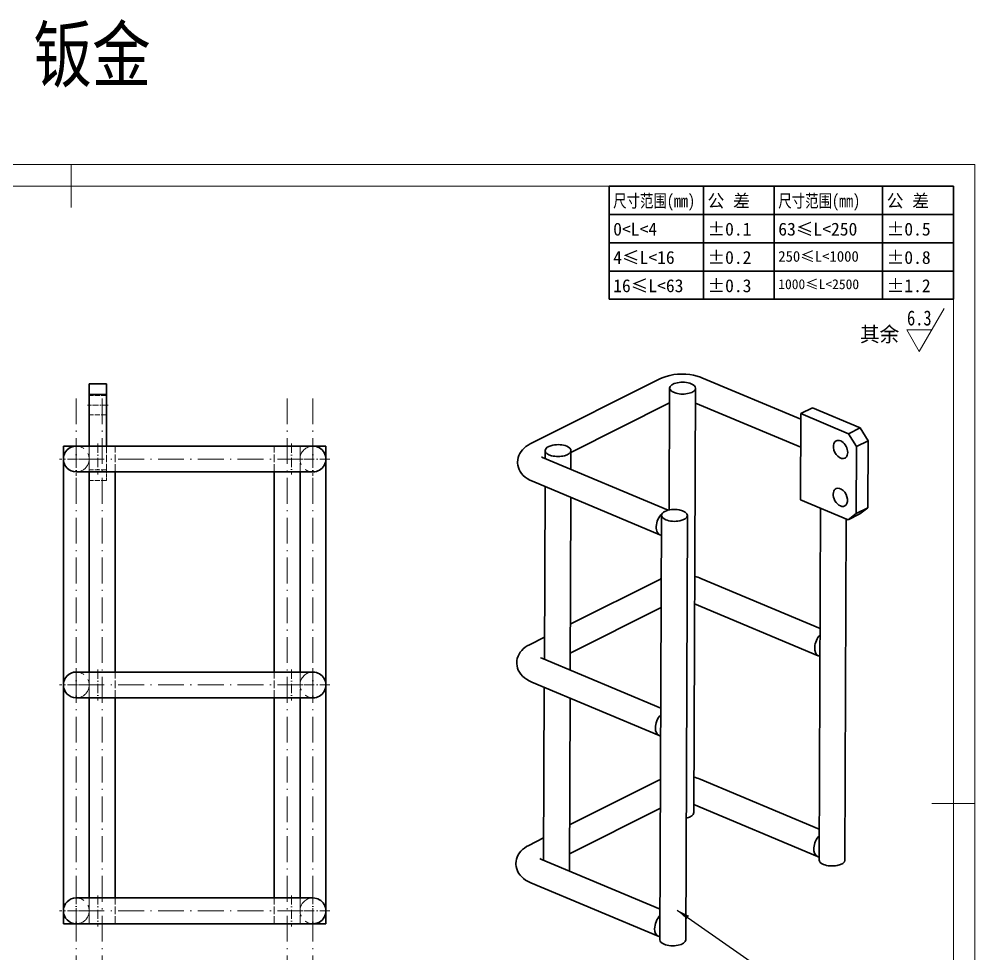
# Model space of a CAD drawing. Header units: millimetres. Extents: x -15766 to 80009, y -9701 to 15159.
# Drawn here: x -10202.9 to -9758.7, y 6972 to 7406.4 of the extents above; entities that cross this region are included whole.
import ezdxf
from ezdxf.enums import TextEntityAlignment as Align

# ---------------------------------------------------------------- set-up
doc = ezdxf.new("R2010")
doc.units = ezdxf.units.MM
for name, pattern in [('AM_ISO08W050x2', [9, 6, -0.75, 1.5, -0.75]), ('DASHDOT', [18.5, 12, -3, 0.5, -3]), ('DASHED', [15, 12, -3]), ('HIDDEN-HOKUTO_1', [2, 1, -1])]:
    doc.linetypes.add(name, pattern=pattern)
for name, color, linetype, lineweight in [('AM_HID', 1, 'HIDDEN-HOKUTO_1', 18), ('AM_VIS', 7, 'Continuous', 18), ('CDRAFT0', 7, 'Continuous', 18), ('CENTER', 2, 'AM_ISO08W050x2', 15), ('DIM', 253, 'Continuous', 20), ('title_frame', 7, 'Continuous', 18), ('word_dim', 9, 'Continuous', 18), ('尺寸线层', 3, 'Continuous', 18), ('粗实线层', 7, 'Continuous', 35), ('粗实线层_1', 7, 'Continuous', 15)]:
    doc.layers.add(name, color=color, linetype=linetype, lineweight=lineweight)
doc.styles.add('DIM', font='', dxfattribs={"width": 0.8})
doc.styles.get('DIM').set_extended_font_data('NSimSun')
doc.dimstyles.new('1-2', dxfattribs={"dimscale": 2, "dimtxt": 3.5, "dimasz": 3, "dimexe": 1, "dimexo": 0, "dimgap": 1, "dimtad": 1, "dimdsep": 46, "dimtxsty": 'DIM', "dimblk": 'OPEN', "dimcen": 0, "dimdle": 6, "dimclrd": 256, "dimclre": 256, "dimclrt": 3, "dimazin": 2, "dimtfac": 0.707107, "dimtmove": 0, "dimatfit": 3, "dimfxl": 0, "dimfrac": 2, "dimtolj": 1, "dimarcsym": 0})

# ---------------------------------------------------------------- blocks, each defined once
blk = doc.blocks.new('A$C71E12768')
at = {"layer": 'AM_VIS', "color": 7, "lineweight": 35}
for p, q in [((-92.77, 22.91), (-153.3, -7.44)), ((-27.59, 4.01), (-73.63, 23.34)), ((-88.52, 18.5), (-88.75, -38.16)), ((-76.52, 18.45), (-77.3, -178.83)), ((-88.55, 11.6), (-134.37, -11.37)), ((-27.64, -8.98), (-76.55, 11.56)), ((0, 0), (-22.2, 9.32)), ((-27.58, 6.62), (-27.74, -33.36)), ((-5.38, -2.7), (-27.58, 6.62)), ((-1.82, -39.8), (-1.7, -8.69)), ((3.56, -37.1), (3.68, -6)), ((-89.23, -38.27), (-147.62, -13.75)), ((-93.06, -49.68), (-152.26, -24.82)), ((-146.43, -27.26), (-146.75, -107.58)), ((-134.45, -32.3), (-134.77, -112.61)), ((-5.54, -42.69), (-27.74, -33.36)), ((-18.43, -37.28), (-19.07, -200.84)), ((-92.28, -40.65), (-93.06, -237.93)), ((-80.28, -40.7), (-81.06, -237.98)), ((-6.45, -42.31), (-7.07, -200.89)), ((-93.14, -70.4), (-134.69, -91.23)), ((-18.65, -93.21), (-74, -69.96)), ((-92.45, -83.48), (-134.74, -104.68)), ((-19.45, -105.89), (-76.92, -81.75)), ((-92.63, -130.31), (-147.99, -107.06)), ((-93.43, -142.98), (-152.63, -118.12)), ((-146.8, -120.57), (-147.12, -200.89)), ((-134.82, -125.6), (-135.14, -205.92)), ((-93.51, -163.71), (-135.06, -184.54)), ((-19.02, -186.52), (-74.37, -163.27)), ((-92.82, -176.78), (-135.11, -197.99)), ((-19.82, -199.2), (-77.29, -175.06)), ((-93, -223.61), (-148.36, -200.37)), ((-93.8, -236.29), (-153, -211.43))]:
    blk.add_line(p, q, dxfattribs=at)
at = {"layer": 'AM_VIS', "color": 7, "lineweight": 35, "ltscale": 0.150483}
for p, q in [((-22.2, 9.32), (-27.58, 6.62)), ((-1.7, -8.69), (3.68, -6)), ((-1.82, -39.8), (3.56, -37.1))]:
    blk.add_line(p, q, dxfattribs=at)
at = {"layer": 'AM_VIS', "color": 7, "lineweight": 35, "ltscale": 0.150484}
for p, q in [((-5.38, -2.7), (0, 0)), ((-5.54, -42.69), (-0.16, -39.99))]:
    blk.add_line(p, q, dxfattribs=at)
at = {"layer": 'AM_VIS', "color": 7, "lineweight": 35, "ltscale": 0.175938}
blk.add_line((3.68, -6), (0, 0), dxfattribs=at)
at = {"layer": 'AM_VIS', "color": 7, "lineweight": 35, "ltscale": 0.175935}
blk.add_line((-1.7, -8.69), (-5.38, -2.7), dxfattribs=at)
at = {"layer": 'AM_VIS', "color": 7, "lineweight": 35, "ltscale": 0.094187}
blk.add_line((-146.37, -10.5), (-146.38, -14.27), dxfattribs=at)
at = {"layer": 'AM_VIS', "color": 7, "lineweight": 35, "ltscale": 0.218776}
blk.add_line((-134.37, -10.55), (-134.4, -19.3), dxfattribs=at)
at = {"layer": 'AM_VIS', "color": 7, "lineweight": 35, "ltscale": 0.014613}
blk.add_line((-147.62, -13.75), (-148.14, -13.48), dxfattribs=at)
at = {"layer": 'AM_VIS', "color": 7, "lineweight": 35, "ltscale": 0.117716}
blk.add_line((-1.82, -39.8), (-5.54, -42.69), dxfattribs=at)
at = {"layer": 'AM_VIS', "color": 7, "lineweight": 35, "ltscale": 0.117714}
blk.add_line((3.56, -37.1), (-0.16, -39.99), dxfattribs=at)
at = {"layer": 'AM_VIS', "color": 7, "lineweight": 35, "ltscale": 0.194698}
for p, q in [((-146.71, -97.26), (-153.67, -100.75)), ((-147.08, -190.57), (-154.04, -194.06))]:
    blk.add_line(p, q, dxfattribs=at)
at = {"layer": 'AM_VIS', "color": 7, "lineweight": 35, "ltscale": 0.014614}
for p, q in [((-147.99, -107.06), (-148.51, -106.79)), ((-148.36, -200.37), (-148.88, -200.1))]:
    blk.add_line(p, q, dxfattribs=at)
at = {"layer": 'AM_VIS', "color": 7, "lineweight": 35}
for points in [[(-92.77, 22.91), (-91.49, 23.48), (-90.12, 23.97), (-88.41, 24.42), (-86.65, 24.75), (-84.86, 24.94), (-83.07, 25.02), (-81.03, 24.97), (-79.19, 24.79), (-77.42, 24.5), (-75.7, 24.07), (-74.24, 23.59), (-73.63, 23.34)], [(-159.21, -15.85), (-159.14, -14.82), (-158.95, -13.82), (-158.62, -12.82), (-158.16, -11.86), (-157.56, -10.91), (-156.91, -10.12), (-156.16, -9.36), (-155.3, -8.66), (-154.29, -7.98), (-153.3, -7.44)], [(-152.26, -24.82), (-153.5, -24.23), (-154.71, -23.52), (-155.67, -22.82), (-156.54, -22.05), (-157.31, -21.18), (-157.95, -20.27), (-158.48, -19.27), (-158.84, -18.33), (-159.09, -17.31), (-159.2, -16.32), (-159.21, -15.85)], [(-159.58, -109.16), (-159.51, -108.13), (-159.32, -107.13), (-158.99, -106.13), (-158.53, -105.16), (-157.93, -104.22), (-157.28, -103.42), (-156.53, -102.67), (-155.67, -101.96), (-154.66, -101.29), (-153.67, -100.75)], [(-152.63, -118.12), (-153.87, -117.54), (-155.08, -116.83), (-156.04, -116.13), (-156.91, -115.35), (-157.68, -114.49), (-158.32, -113.58), (-158.85, -112.58), (-159.21, -111.64), (-159.46, -110.61), (-159.57, -109.63), (-159.58, -109.16)], [(-159.95, -202.47), (-159.88, -201.43), (-159.69, -200.44), (-159.36, -199.44), (-158.9, -198.47), (-158.29, -197.52), (-157.65, -196.73), (-156.9, -195.98), (-156.03, -195.27), (-155.02, -194.6), (-154.04, -194.06)], [(-153, -211.43), (-154.24, -210.85), (-155.45, -210.14), (-156.41, -209.44), (-157.28, -208.66), (-158.05, -207.8), (-158.69, -206.89), (-159.22, -205.89), (-159.57, -204.95), (-159.83, -203.92), (-159.94, -202.93), (-159.95, -202.47)]]:
    blk.add_lwpolyline(points, dxfattribs=at)
for centre, radius, start, end in [((-86, -84.64), 15.93, 113.6625, 116.6074), ((-81.58, -88.22), 19.77, 67.4491, 76.2143), ((-86.37, -177.95), 15.93, 113.6625, 116.6074), ((-81.95, -181.53), 19.77, 67.4491, 76.2143)]:
    blk.add_arc(centre, radius, start, end, dxfattribs=at)
for centre, major_axis, ratio, start_param, end_param in [((-82.52, 18.48), (-6, 0.02), 0.458571, 0, 3.141593), ((-82.52, 18.48), (-6, 0.02), 0.458571, 3.976466, 6.283185), ((-82.52, 18.48), (-6, 0.02), 0.458571, 3.141593, 3.976466), ((-140.37, -10.53), (-6, 0.02), 0.458571, 3.976466, 6.283185), ((-140.37, -10.53), (-6, 0.02), 0.458571, 3.141593, 3.976466), ((-9.12, -10.03), (2.02, -4.02), 0.658683, 3.141493, 6.283086), ((-9.12, -10.03), (2.02, -4.02), 0.658683, 0.415415, 3.141493), ((-140.37, -10.53), (-6, 0.02), 0.458571, 0, 3.141593), ((-9.12, -10.03), (2.02, -4.02), 0.658683, 6.283086, 6.698601), ((-9.2, -32.25), (-2.02, 4.02), 0.658683, 6.283064, 7.698601), ((-9.2, -32.25), (-2.02, 4.02), 0.658683, 3.141471, 6.283064), ((-9.2, -32.25), (-2.02, 4.02), 0.658683, 1.415415, 3.141471), ((-90.74, -44.14), (2.32, 5.53), 0.596531, 0.801745, 3.141503), ((-86.28, -40.68), (-6, 0.02), 0.458571, 5.547262, 6.283185), ((-86.28, -40.68), (-6, 0.02), 0.458571, 3.141593, 5.547262), ((-86.28, -40.68), (-6, 0.02), 0.458571, 0, 0.834873), ((-86.28, -40.68), (-6, 0.02), 0.458571, 0.834873, 3.141593), ((-90.74, -44.14), (2.32, 5.53), 0.596531, 3.141503, 3.353913), ((-17.12, -100.36), (2.32, 5.53), 0.596531, 1.003938, 3.141503), ((-17.12, -100.36), (2.32, 5.53), 0.596531, 3.141503, 3.353913), ((-91.11, -137.45), (2.32, 5.53), 0.596531, 1.003938, 2.178963), ((-91.11, -137.45), (2.32, 5.53), 0.596531, 2.178963, 3.141503), ((-91.11, -137.45), (2.32, 5.53), 0.596531, 3.141503, 3.353913), ((-83.3, -178.8), (-6, 0.02), 0.458571, 1.99639, 3.141593), ((-17.49, -193.67), (2.32, 5.53), 0.596531, 1.003938, 3.141503), ((-17.49, -193.67), (2.32, 5.53), 0.596531, 3.141503, 3.353913), ((-13.07, -200.86), (-6, 0.02), 0.458571, 0, 0.834873), ((-13.07, -200.86), (-6, 0.02), 0.458571, 0.834873, 3.141593), ((-91.48, -230.76), (2.32, 5.53), 0.596531, 1.003938, 2.178963), ((-91.48, -230.76), (2.32, 5.53), 0.596531, 2.178963, 3.141503), ((-91.48, -230.76), (2.32, 5.53), 0.596531, 3.141503, 3.353913), ((-87.06, -237.96), (-6, 0.02), 0.458571, 0, 0.834873), ((-87.06, -237.96), (-6, 0.02), 0.458571, 0.834873, 3.141593)]:
    blk.add_ellipse(centre, major_axis=major_axis, ratio=ratio, start_param=start_param, end_param=end_param, dxfattribs=at)
blk = doc.blocks.new('*X1245')
at = {"layer": 'CDRAFT0'}
for p, q in [((420, 297), (0, 297)), ((420, 0), (420, 297))]:
    blk.add_line(p, q, dxfattribs=at)
at = {"layer": '粗实线层_1'}
for p, q in [((210, 297), (210, 287)), ((415, 292), (25, 292)), ((415, 5), (415, 292)), ((420, 148.5), (410, 148.5))]:
    blk.add_line(p, q, dxfattribs=at)
blk = doc.blocks.new('自由公差_1')
at = {"layer": '粗实线层'}
for p, q in [((-80, 0), (0, 0)), ((-80, 0), (-80, -26.3)), ((-58.08, 0), (-58.08, -26.3)), ((-41.64, 0), (-41.64, -26.3)), ((-16.44, 0), (-16.44, -26.3)), ((0, 0), (0, -26.3)), ((-80, -6.58), (0, -6.58)), ((-80, -13.15), (0, -13.15)), ((-80, -19.73), (0, -19.73)), ((-80, -26.3), (0, -26.3))]:
    blk.add_line(p, q, dxfattribs=at)
at = {"layer": '尺寸线层', "linetype": 'Continuous', "attachment_point": 1, "line_spacing_factor": 0.9}
for s, insert, char_height, width in [('{\\W0.8;尺寸范围(mm)}', (-79.04, -1.92), 3, 22.6032), ('公 差', (-57.12, -1.92), 3, 22.6032), ('{\\W0.8;尺寸范围(mm)}', (-40.68, -1.92), 3, 22.6032), ('公 差', (-15.48, -1.92), 3, 22.6032), ('0<L<4', (-79.04, -8.49), 3, 22.6032), ('%%P0.1', (-57.12, -8.49), 3, 12.7119), ('63≤L<250', (-40.68, -8.49), 3, 22.6032), ('%%P0.5', (-15.48, -8.49), 3, 12.5771), ('4≤L<16', (-79.04, -15.07), 3, 22.6032), ('%%P0.2', (-57.12, -15.07), 3, 12.4769), ('250≤L<1000', (-40.68, -15.07), 2.5, 22.6032), ('%%P0.8', (-15.48, -15.07), 3, 13.0759), ('16≤L<63', (-79.04, -21.64), 3, 22.6032), ('%%P0.3', (-57.12, -21.64), 3, 12.7119), ('1000≤L<2500', (-40.68, -21.64), 2.3, 22.6032), ('%%P1.2', (-15.48, -21.64), 3, 12.8764)]:
    blk.add_mtext(s, dxfattribs=dict(at, insert=insert, char_height=char_height, width=width))
blk = doc.blocks.new('_OPEN')
at = {"color": 0, "linetype": 'ByBlock', "lineweight": -2}
for p, q in [((-1, 0.166667), (0, 0)), ((-1, -0.166667), (0, 0)), ((0, 0), (-1, 0))]:
    blk.add_line(p, q, dxfattribs=at)

msp = doc.modelspace()

# ---------------------------------------------------------------- linework, layer by layer
at = {"layer": 'AM_HID', "color": 1, "linetype": 'DASHED', "lineweight": 13, "ltscale": 0.2}
for p, q in [((-10162.29378, 7231.96346), (-10170.29378, 7231.96346)), ((-10162.29378, 7231.46346), (-10170.29378, 7231.46346)), ((-10162.29378, 7231.46346), (-10170.29378, 7231.46346)), ((-10162.29378, 7222.46346), (-10170.29378, 7222.46346)), ((-10162.29378, 7222.46346), (-10170.29378, 7222.46346)), ((-10162.29378, 7196.96346), (-10170.29378, 7196.96346)), ((-10162.29378, 7196.96346), (-10170.29378, 7196.96346)), ((-10162.29378, 7191.96346), (-10170.29378, 7191.96346))]:
    msp.add_line(p, q, dxfattribs=at)
at = {"layer": 'AM_HID', "color": 1, "linetype": 'DASHED', "lineweight": 13, "ltscale": 0.15}
for p, q in [((-10170.29378, 7201.96346), (-10170.29378, 7207.96346)), ((-10072.29378, 7201.96346), (-10072.29378, 7207.96346)), ((-10170.29378, 7195.96346), (-10170.29378, 7201.96346)), ((-10072.29378, 7195.96346), (-10072.29378, 7201.96346)), ((-10170.29378, 7096.96346), (-10170.29378, 7102.96346)), ((-10072.29378, 7096.96346), (-10072.29378, 7102.96346)), ((-10170.29378, 7090.96346), (-10170.29378, 7096.96346)), ((-10072.29378, 7090.96346), (-10072.29378, 7096.96346)), ((-10170.29378, 6991.96346), (-10170.29378, 6997.96346)), ((-10072.29378, 6991.96346), (-10072.29378, 6997.96346)), ((-10170.29378, 6985.96346), (-10170.29378, 6991.96346)), ((-10072.29378, 6985.96346), (-10072.29378, 6991.96346)), ((-10176.29378, 6985.96346), (-10170.29378, 6985.96346)), ((-10072.29378, 6985.96346), (-10066.29378, 6985.96346))]:
    msp.add_line(p, q, dxfattribs=at)
at = {"layer": 'AM_HID', "color": 1, "linetype": 'DASHED', "lineweight": 13}
msp.add_line((-10170.29378, 6985.96346), (-10170.29378, 7207.96346), dxfattribs=at)
at = {"layer": 'AM_HID', "color": 1, "linetype": 'DASHED', "lineweight": 13, "ltscale": 0.275}
for p, q in [((-10170.29378, 7207.96346), (-10170.29378, 7196.96346)), ((-10162.29378, 7207.96346), (-10162.29378, 7196.96346))]:
    msp.add_line(p, q, dxfattribs=at)
at = {"layer": 'AM_HID', "color": 1, "linetype": 'DASHED', "lineweight": 13, "ltscale": 0.3}
for p, q in [((-10158.29378, 7195.96346), (-10158.29378, 7207.96346)), ((-10084.29378, 7195.96346), (-10084.29378, 7207.96346)), ((-10072.29378, 7195.96346), (-10072.29378, 7207.96346)), ((-10158.29378, 7090.96346), (-10158.29378, 7102.96346)), ((-10084.29378, 7090.96346), (-10084.29378, 7102.96346)), ((-10072.29378, 7090.96346), (-10072.29378, 7102.96346)), ((-10158.29378, 6985.96346), (-10158.29378, 6997.96346)), ((-10084.29378, 6985.96346), (-10084.29378, 6997.96346)), ((-10072.29378, 6985.96346), (-10072.29378, 6997.96346)), ((-10170.29378, 6985.96346), (-10158.29378, 6985.96346)), ((-10084.29378, 6985.96346), (-10072.29378, 6985.96346))]:
    msp.add_line(p, q, dxfattribs=at)
at = {"layer": 'AM_HID', "color": 1, "linetype": 'DASHED', "lineweight": 13, "ltscale": 0.125}
for p, q in [((-10170.29378, 7196.96346), (-10170.29378, 7191.96346)), ((-10162.29378, 7196.96346), (-10162.29378, 7191.96346))]:
    msp.add_line(p, q, dxfattribs=at)
at = {"layer": 'AM_HID', "color": 1, "linetype": 'DASHED', "lineweight": 13, "ltscale": 0.00065918}
for p, q in [((-10176.32014, 6985.96346), (-10176.29378, 6985.96346)), ((-10066.29378, 6985.96346), (-10066.26741, 6985.96346))]:
    msp.add_line(p, q, dxfattribs=at)
at = {"layer": 'AM_HID', "color": 1, "linetype": 'DASHED', "lineweight": 13}
for centre, start, end in [((-10176.29378, 7201.96346), 269.9999975, 90.0000025), ((-10066.29378, 7201.96346), 90.0000025, 269.9999975), ((-10176.29378, 7096.96346), 269.9999975, 90.0000025), ((-10066.29378, 7096.96346), 90.0000025, 269.9999975), ((-10176.29378, 6991.96346), 269.9999975, 90.0000025), ((-10066.29378, 6991.96346), 90.0000025, 269.9999975)]:
    msp.add_arc(centre, 6, start, end, dxfattribs=at)
at = {"layer": 'AM_VIS', "color": 7, "lineweight": 35, "ltscale": 0.125}
for p, q in [((-10170.29378, 7231.96346), (-10170.29378, 7236.96346)), ((-10162.29378, 7231.96346), (-10162.29378, 7236.96346))]:
    msp.add_line(p, q, dxfattribs=at)
at = {"layer": 'AM_VIS', "color": 7, "lineweight": 35, "ltscale": 0.2}
for p, q in [((-10162.29378, 7236.96346), (-10170.29378, 7236.96346)), ((-10162.29378, 7231.96346), (-10170.29378, 7231.96346))]:
    msp.add_line(p, q, dxfattribs=at)
at = {"layer": 'AM_VIS', "color": 7, "lineweight": 35}
for p, q in [((-10170.29378, 7231.96346), (-10170.29378, 7207.96346)), ((-10162.29378, 7231.96346), (-10162.29378, 7207.96346)), ((-10182.29378, 6985.96346), (-10182.29378, 7207.96346)), ((-10166.29378, 7207.96346), (-10076.29378, 7207.96346)), ((-10060.29378, 6985.96346), (-10060.29378, 7207.96346)), ((-10170.29378, 7102.96346), (-10170.29378, 7195.96346)), ((-10166.29378, 7195.96346), (-10076.29378, 7195.96346)), ((-10158.29378, 7102.96346), (-10158.29378, 7195.96346)), ((-10084.29378, 7102.96346), (-10084.29378, 7195.96346)), ((-10072.29378, 7102.96346), (-10072.29378, 7195.96346)), ((-10072.29378, 7102.96346), (-10072.29378, 7195.96346)), ((-10166.29378, 7102.96346), (-10076.29378, 7102.96346)), ((-10170.29378, 6997.96346), (-10170.29378, 7090.96346)), ((-10166.29378, 7090.96346), (-10076.29378, 7090.96346)), ((-10158.29378, 6997.96346), (-10158.29378, 7090.96346)), ((-10084.29378, 6997.96346), (-10084.29378, 7090.96346)), ((-10072.29378, 6997.96346), (-10072.29378, 7090.96346)), ((-10072.29378, 6997.96346), (-10072.29378, 7090.96346)), ((-10166.29378, 6997.96346), (-10076.29378, 6997.96346)), ((-10166.29378, 6985.96346), (-10076.29378, 6985.96346))]:
    msp.add_line(p, q, dxfattribs=at)
at = {"layer": 'AM_VIS', "color": 7, "lineweight": 35, "ltscale": 0.15}
for p, q in [((-10182.29378, 7207.96346), (-10176.29378, 7207.96346)), ((-10176.29378, 7207.96346), (-10170.29378, 7207.96346)), ((-10072.29378, 7207.96346), (-10066.29378, 7207.96346)), ((-10066.29378, 7207.96346), (-10060.29378, 7207.96346))]:
    msp.add_line(p, q, dxfattribs=at)
at = {"layer": 'AM_VIS', "color": 7, "lineweight": 35, "ltscale": 0.25}
for p, q in [((-10166.29378, 7207.96346), (-10176.29378, 7207.96346)), ((-10066.29378, 7207.96346), (-10076.29378, 7207.96346)), ((-10166.29378, 7195.96346), (-10176.29378, 7195.96346)), ((-10066.29378, 7195.96346), (-10076.29378, 7195.96346)), ((-10166.29378, 7102.96346), (-10176.29378, 7102.96346)), ((-10066.29378, 7102.96346), (-10076.29378, 7102.96346)), ((-10166.29378, 7090.96346), (-10176.29378, 7090.96346)), ((-10066.29378, 7090.96346), (-10076.29378, 7090.96346)), ((-10166.29378, 6997.96346), (-10176.29378, 6997.96346)), ((-10066.29378, 6997.96346), (-10076.29378, 6997.96346)), ((-10166.29378, 6985.96346), (-10176.29378, 6985.96346)), ((-10066.29378, 6985.96346), (-10076.29378, 6985.96346))]:
    msp.add_line(p, q, dxfattribs=at)
at = {"layer": 'AM_VIS', "color": 7, "lineweight": 35, "ltscale": 0.3}
for p, q in [((-10170.29378, 7207.96346), (-10158.29378, 7207.96346)), ((-10084.29378, 7207.96346), (-10072.29378, 7207.96346))]:
    msp.add_line(p, q, dxfattribs=at)
at = {"layer": 'AM_VIS', "color": 7, "lineweight": 35, "ltscale": 0.149341}
for p, q in [((-10182.29378, 6985.96346), (-10176.32014, 6985.96346)), ((-10066.26741, 6985.96346), (-10060.29378, 6985.96346))]:
    msp.add_line(p, q, dxfattribs=at)
at = {"layer": 'AM_VIS', "color": 7, "lineweight": 35}
for centre, start, end in [((-10176.29378, 7201.96346), 90.0000025, 269.9999975), ((-10066.29378, 7201.96346), 269.9999975, 90.0000025), ((-10176.29378, 7096.96346), 90.0000025, 269.9999975), ((-10066.29378, 7096.96346), 269.9999975, 90.0000025), ((-10176.29378, 6991.96346), 90.0000025, 269.9999975), ((-10066.29378, 6991.96346), 269.9999975, 90.0000025)]:
    msp.add_arc(centre, 6, start, end, dxfattribs=at)
at = {"layer": 'CENTER', "color": 2, "linetype": 'DASHDOT', "lineweight": 13}
for p, q in [((-10176.29378, 7230.16341), (-10176.29378, 6963.7629)), ((-10164.29378, 7230.16341), (-10164.29378, 6963.7629)), ((-10078.29378, 7230.16341), (-10078.29378, 6963.76351)), ((-10066.29378, 7230.16341), (-10066.29378, 6963.76351)), ((-10175.29378, 7201.96346), (-10067.29378, 7201.96346)), ((-10175.29378, 7096.96346), (-10067.29378, 7096.96346)), ((-10175.29378, 6991.96346), (-10067.29378, 6991.96346))]:
    msp.add_line(p, q, dxfattribs=at)
at = {"layer": 'CENTER', "color": 2, "linetype": 'DASHDOT', "lineweight": 13, "ltscale": 0.240015}
msp.add_line((-10161.49397, 7226.96346), (-10171.09456, 7226.96346), dxfattribs=at)
at = {"layer": 'CENTER', "color": 2, "linetype": 'DASHDOT', "lineweight": 13, "ltscale": 0.390002}
for p, q in [((-10176.29378, 7209.76351), (-10176.29378, 7194.16341)), ((-10066.29378, 7209.76351), (-10066.29378, 7194.16341)), ((-10176.29378, 7104.76351), (-10176.29378, 7089.16341)), ((-10066.29378, 7104.76351), (-10066.29378, 7089.16341)), ((-10176.29378, 6999.76351), (-10176.29378, 6984.16341)), ((-10066.29378, 6999.76351), (-10066.29378, 6984.16341))]:
    msp.add_line(p, q, dxfattribs=at)
at = {"layer": 'CENTER', "color": 2, "linetype": 'DASHDOT', "lineweight": 13, "ltscale": 0.36001}
for p, q in [((-10166.29378, 7209.16341), (-10166.29378, 7194.76302)), ((-10076.29378, 7209.16341), (-10076.29378, 7194.76302)), ((-10166.29378, 7104.16341), (-10166.29378, 7089.76302)), ((-10076.29378, 7104.16341), (-10076.29378, 7089.76302))]:
    msp.add_line(p, q, dxfattribs=at)
at = {"layer": 'CENTER', "color": 2, "linetype": 'DASHDOT', "lineweight": 13, "ltscale": 0.38999}
for p, q in [((-10168.49397, 7201.96346), (-10184.09358, 7201.96346)), ((-10058.49397, 7201.96346), (-10074.09358, 7201.96346)), ((-10168.49397, 7096.96346), (-10184.09358, 7096.96346)), ((-10058.49397, 7096.96346), (-10074.09358, 7096.96346)), ((-10168.49397, 6991.96346), (-10184.09358, 6991.96346)), ((-10058.49397, 6991.96346), (-10074.09358, 6991.96346))]:
    msp.add_line(p, q, dxfattribs=at)
at = {"layer": 'CENTER', "color": 2, "linetype": 'DASHDOT', "lineweight": 13, "ltscale": 0.360016}
for p, q in [((-10166.29378, 6999.16353), (-10166.29378, 6984.7629)), ((-10076.29378, 6999.16353), (-10076.29378, 6984.7629))]:
    msp.add_line(p, q, dxfattribs=at)
at = {"layer": 'DIM'}
for p, q in [((-9784.60104, 7251.93661), (-9773.05403, 7271.93661)), ((-9778.82754, 7261.93661), (-9790.37454, 7261.93661)), ((-9790.37454, 7261.93661), (-9784.60104, 7251.93661))]:
    msp.add_line(p, q, dxfattribs=at)

# ---------------------------------------------------------------- block references
at = {"layer": 'title_frame', "xscale": 2, "yscale": 2, "zscale": 2}
for name, p in [('*X1245', (-10598.71127, 6744.79172)), ('自由公差_1', (-9768.71127, 7328.79172))]:
    msp.add_blockref(name, p, dxfattribs=at)
at = {"layer": 'word_dim', "color": 3, "true_color": 0x00ff00}
msp.add_blockref('A$C71E12768', (-9812.02587, 7216.42337), dxfattribs=at)

# ---------------------------------------------------------------- texts
at = {"layer": 'DIM', "insert": (-10196.23222, 7402.46933), "char_height": 25, "width": 104.980501, "attachment_point": 1, "style": 'DIM'}
msp.add_mtext('{\\C3;钣金}', dxfattribs=at)
at = {"layer": 'DIM', "color": 2, "style": 'DIM', "width": 0.8}
msp.add_attdef('6.3', text='0.0', height=7, dxfattribs=at).set_placement((-9778.82754, 7261.93661), align=Align.BOTTOM_RIGHT)
at = {"layer": 'word_dim', "linetype": 'Continuous', "insert": (-9812.08097, 7263.46833), "char_height": 7, "width": 21.7212079, "attachment_point": 1}
msp.add_mtext('{\\C3;其余}', dxfattribs=at)

# ---------------------------------------------------------------- leaders
at = {"layer": 'word_dim', "color": 3, "true_color": 0x00ff00, "annotation_type": 0, "has_hookline": 1, "hookline_direction": 0, "text_width": 36.62421}
msp.add_leader([(-9897.00755, 6992.32128), (-9856.46036, 6963.8565), (-9847.15432, 6963.8565)], dimstyle='1-2', override={"dimgap": 1, "dimtad": 0}, dxfattribs=at)

doc.saveas('drawing.dxf')
